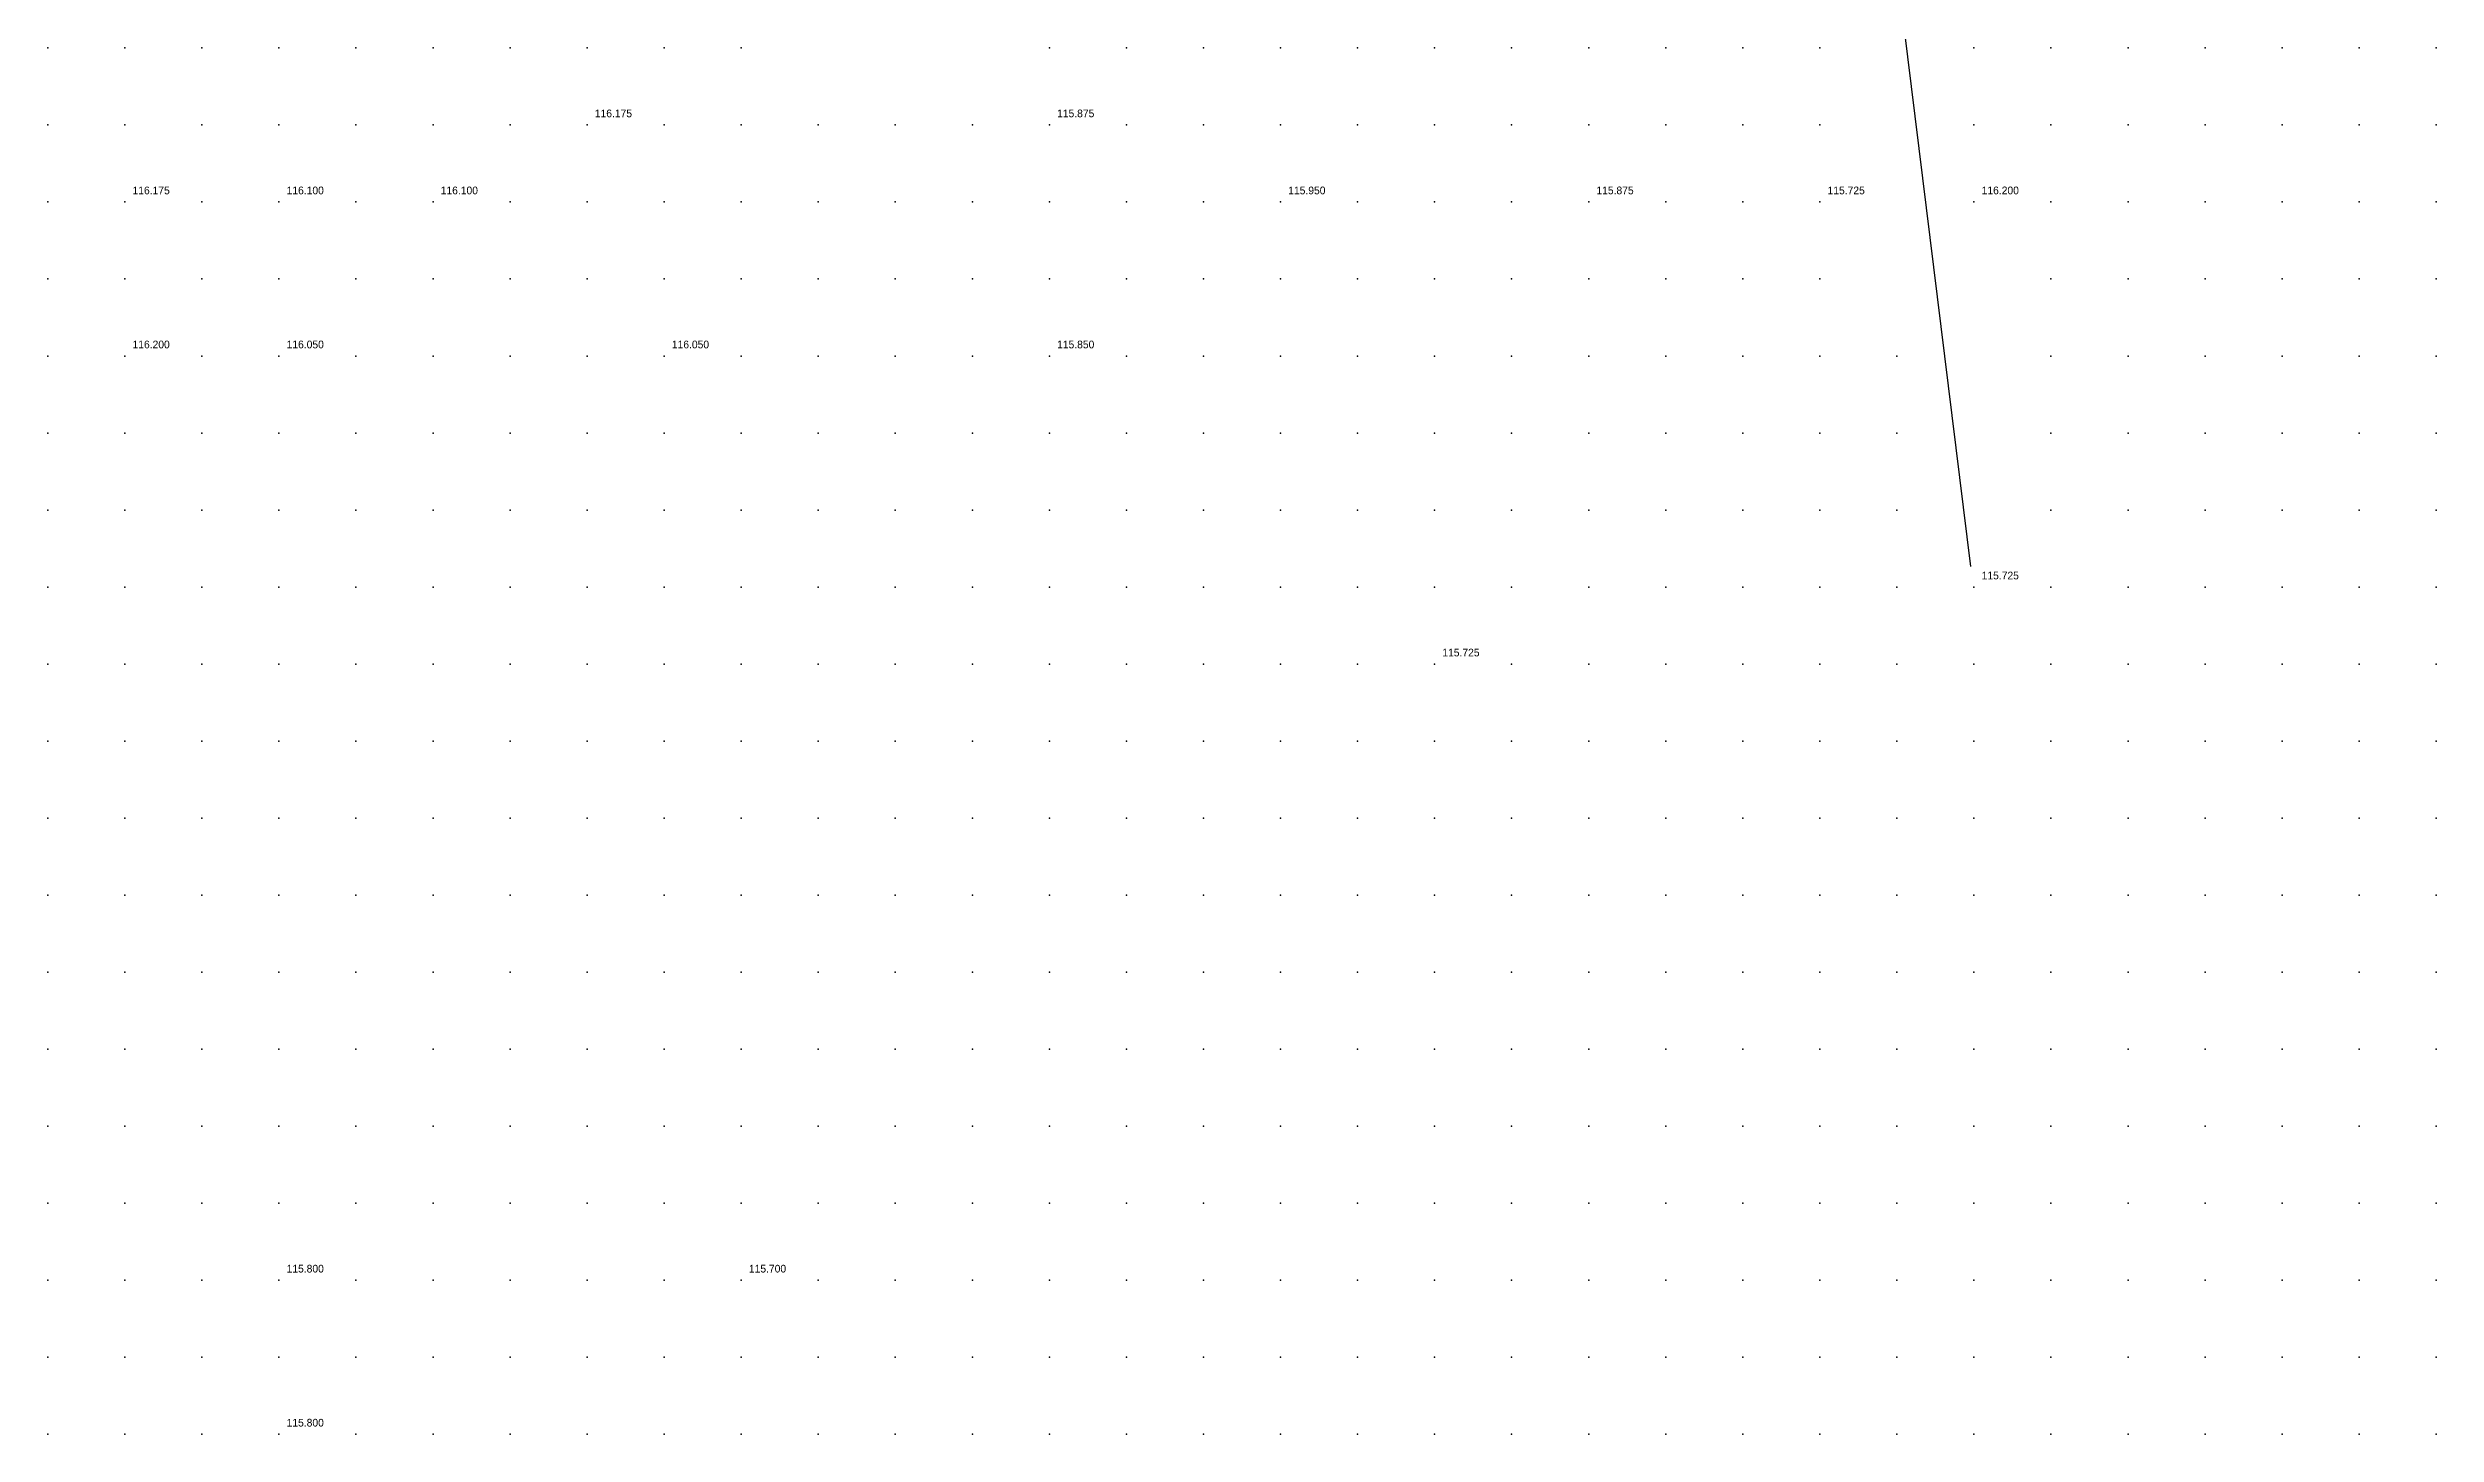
# Model space of a CAD drawing. Header units: metres. Extents: x 287878 to 288137, y 62805 to 63074.
# Drawn here: x 288105 to 288136, y 62884 to 62902 of the extents above; entities that cross this region are included whole.
import ezdxf

# ---------------------------------------------------------------- set-up
doc = ezdxf.new("R2010")
doc.units = ezdxf.units.M
for name, color, linetype in [('BARRIERS', 1, 'Continuous'), ('SURVEY_INTERP', 8, 'Continuous'), ('SURVEY_REAL', 3, 'Continuous')]:
    doc.layers.add(name, color=color, linetype=linetype)

msp = doc.modelspace()

# ---------------------------------------------------------------- linework, layer by layer
at = {"layer": 'BARRIERS'}
msp.add_line((288128.724, 62905.25), (288129.957, 62895.266), dxfattribs=at)
at = {"layer": 'SURVEY_INTERP'}
for p in [(288105, 62902, 116.326), (288106, 62902, 116.303), (288107, 62902, 116.282), (288108, 62902, 116.264), (288109, 62902, 116.253), (288110, 62902, 116.243), (288111, 62902, 116.23), (288112, 62902, 116.214), (288113, 62902, 116.222), (288119, 62902, 115.973), (288120, 62902, 116.051), (288121, 62902, 116.081), (288122, 62902, 116.099), (288123, 62902, 116.105), (288124, 62902, 116.09), (288125, 62902, 116.072), (288126, 62902, 116.067), (288127, 62902, 116.058), (288128, 62902, 116.055), (288130, 62902, 116.146), (288131, 62902, 116.18), (288132, 62902, 116.208), (288133, 62902, 116.233), (288134, 62902, 116.255), (288135, 62902, 116.273), (288136, 62902, 116.287), (288105, 62901, 116.274), (288106, 62901, 116.238), (288107, 62901, 116.221), (288108, 62901, 116.187), (288109, 62901, 116.19), (288110, 62901, 116.176), (288111, 62901, 116.19), (288113, 62901, 116.194), (288114, 62901, 116.189), (288115, 62901, 116.154), (288116, 62901, 116.083), (288117, 62901, 115.975), (288119, 62901, 115.963), (288120, 62901, 116.018), (288121, 62901, 116.014), (288122, 62901, 116.043), (288123, 62901, 116.057), (288124, 62901, 116.014), (288125, 62901, 115.965), (288126, 62901, 115.985), (288127, 62901, 115.952), (288128, 62901, 115.901), (288130, 62901, 116.145), (288131, 62901, 116.164), (288132, 62901, 116.181), (288133, 62901, 116.204), (288134, 62901, 116.224), (288135, 62901, 116.242), (288136, 62901, 116.256), (288105, 62900, 116.243), (288107, 62900, 116.183), (288109, 62900, 116.15), (288111, 62900, 116.163), (288112, 62900, 116.18), (288113, 62900, 116.176), (288114, 62900, 116.165), (288115, 62900, 116.137), (288116, 62900, 116.083), (288117, 62900, 116.011), (288118, 62900, 115.965), (288119, 62900, 115.991), (288120, 62900, 115.998), (288122, 62900, 116.006), (288123, 62900, 116.029), (288124, 62900, 115.962), (288126, 62900, 115.938), (288127, 62900, 115.878), (288131, 62900, 116.166), (288132, 62900, 116.164), (288133, 62900, 116.18), (288134, 62900, 116.197), (288135, 62900, 116.213), (288136, 62900, 116.226), (288105, 62899, 116.241), (288106, 62899, 116.209), (288107, 62899, 116.18), (288108, 62899, 116.139), (288109, 62899, 116.152), (288110, 62899, 116.153), (288111, 62899, 116.164), (288112, 62899, 116.151), (288113, 62899, 116.12), (288114, 62899, 116.129), (288115, 62899, 116.121), (288116, 62899, 116.075), (288117, 62899, 116.004), (288118, 62899, 115.954), (288119, 62899, 115.985), (288120, 62899, 116.007), (288121, 62899, 115.999), (288122, 62899, 116.019), (288123, 62899, 116.025), (288124, 62899, 115.988), (288125, 62899, 115.947), (288126, 62899, 115.962), (288127, 62899, 115.931), (288128, 62899, 115.886), (288131, 62899, 116.142), (288132, 62899, 116.146), (288133, 62899, 116.158), (288134, 62899, 116.172), (288135, 62899, 116.185), (288136, 62899, 116.196), (288105, 62898, 116.231), (288107, 62898, 116.165), (288109, 62898, 116.134), (288110, 62898, 116.167), (288111, 62898, 116.163), (288112, 62898, 116.117), (288114, 62898, 116.099), (288115, 62898, 116.108), (288116, 62898, 116.063), (288117, 62898, 115.961), (288119, 62898, 115.947), (288120, 62898, 116.01), (288121, 62898, 116.023), (288122, 62898, 116.027), (288123, 62898, 116.025), (288124, 62898, 116.012), (288125, 62898, 116.001), (288126, 62898, 115.998), (288127, 62898, 115.992), (288128, 62898, 115.995), (288129, 62898, 116.037), (288131, 62898, 116.111), (288132, 62898, 116.124), (288133, 62898, 116.135), (288134, 62898, 116.146), (288135, 62898, 116.156), (288136, 62898, 116.166), (288105, 62897, 116.234), (288106, 62897, 116.211), (288107, 62897, 116.18), (288108, 62897, 116.138), (288109, 62897, 116.155), (288110, 62897, 116.17), (288111, 62897, 116.161), (288112, 62897, 116.13), (288113, 62897, 116.1), (288114, 62897, 116.108), (288115, 62897, 116.102), (288116, 62897, 116.066), (288117, 62897, 115.999), (288118, 62897, 115.946), (288119, 62897, 115.979), (288120, 62897, 116.012), (288121, 62897, 116.018), (288122, 62897, 116.012), (288123, 62897, 116.005), (288124, 62897, 116.003), (288125, 62897, 116.006), (288126, 62897, 116.01), (288127, 62897, 116.015), (288128, 62897, 116.025), (288129, 62897, 116.045), (288131, 62897, 116.087), (288132, 62897, 116.1), (288133, 62897, 116.11), (288134, 62897, 116.118), (288135, 62897, 116.127), (288136, 62897, 116.134), (288105, 62896, 116.233), (288106, 62896, 116.216), (288107, 62896, 116.197), (288108, 62896, 116.18), (288109, 62896, 116.174), (288110, 62896, 116.17), (288111, 62896, 116.159), (288112, 62896, 116.142), (288113, 62896, 116.125), (288114, 62896, 116.114), (288115, 62896, 116.099), (288116, 62896, 116.072), (288117, 62896, 116.039), (288118, 62896, 116.015), (288119, 62896, 116.011), (288120, 62896, 116.009), (288121, 62896, 115.993), (288122, 62896, 115.966), (288123, 62896, 115.946), (288124, 62896, 115.957), (288125, 62896, 115.98), (288126, 62896, 115.998), (288127, 62896, 116.011), (288128, 62896, 116.023), (288129, 62896, 116.037), (288131, 62896, 116.063), (288132, 62896, 116.073), (288133, 62896, 116.081), (288134, 62896, 116.088), (288135, 62896, 116.095), (288136, 62896, 116.101), (288105, 62895, 116.22), (288106, 62895, 116.209), (288107, 62895, 116.195), (288108, 62895, 116.182), (288109, 62895, 116.171), (288110, 62895, 116.16), (288111, 62895, 116.148), (288112, 62895, 116.134), (288113, 62895, 116.119), (288114, 62895, 116.105), (288115, 62895, 116.088), (288116, 62895, 116.068), (288117, 62895, 116.046), (288118, 62895, 116.028), (288119, 62895, 116.012), (288120, 62895, 115.992), (288121, 62895, 115.953), (288122, 62895, 115.882), (288123, 62895, 115.825), (288124, 62895, 115.873), (288125, 62895, 115.936), (288126, 62895, 115.972), (288127, 62895, 115.992), (288128, 62895, 116.005), (288129, 62895, 116.016), (288131, 62895, 116.035), (288132, 62895, 116.042), (288133, 62895, 116.049), (288134, 62895, 116.054), (288135, 62895, 116.06), (288136, 62895, 116.066), (288105, 62894, 116.199), (288106, 62894, 116.19), (288107, 62894, 116.178), (288108, 62894, 116.166), (288109, 62894, 116.153), (288110, 62894, 116.14), (288111, 62894, 116.127), (288112, 62894, 116.113), (288113, 62894, 116.099), (288114, 62894, 116.083), (288115, 62894, 116.067), (288116, 62894, 116.05), (288117, 62894, 116.033), (288118, 62894, 116.015), (288119, 62894, 115.997), (288120, 62894, 115.97), (288121, 62894, 115.919), (288122, 62894, 115.817), (288124, 62894, 115.81), (288125, 62894, 115.9), (288126, 62894, 115.944), (288127, 62894, 115.965), (288128, 62894, 115.978), (288129, 62894, 115.987), (288130, 62894, 115.995), (288131, 62894, 116.001), (288132, 62894, 116.007), (288133, 62894, 116.012), (288134, 62894, 116.017), (288135, 62894, 116.023), (288136, 62894, 116.028), (288105, 62893, 116.172), (288106, 62893, 116.163), (288107, 62893, 116.151), (288108, 62893, 116.138), (288109, 62893, 116.125), (288110, 62893, 116.111), (288111, 62893, 116.097), (288112, 62893, 116.083), (288113, 62893, 116.068), (288114, 62893, 116.053), (288115, 62893, 116.038), (288116, 62893, 116.022), (288117, 62893, 116.007), (288118, 62893, 115.99), (288119, 62893, 115.972), (288120, 62893, 115.947), (288121, 62893, 115.908), (288122, 62893, 115.846), (288123, 62893, 115.8), (288124, 62893, 115.837), (288125, 62893, 115.889), (288126, 62893, 115.919), (288127, 62893, 115.935), (288128, 62893, 115.945), (288129, 62893, 115.952), (288130, 62893, 115.958), (288131, 62893, 115.963), (288132, 62893, 115.968), (288133, 62893, 115.972), (288134, 62893, 115.977), (288135, 62893, 115.982), (288136, 62893, 115.988), (288105, 62892, 116.14), (288106, 62892, 116.129), (288107, 62892, 116.115), (288108, 62892, 116.102), (288109, 62892, 116.088), (288110, 62892, 116.074), (288111, 62892, 116.059), (288112, 62892, 116.045), (288113, 62892, 116.03), (288114, 62892, 116.015), (288115, 62892, 116), (288116, 62892, 115.986), (288117, 62892, 115.971), (288118, 62892, 115.957), (288119, 62892, 115.941), (288120, 62892, 115.922), (288121, 62892, 115.899), (288122, 62892, 115.873), (288123, 62892, 115.857), (288124, 62892, 115.863), (288125, 62892, 115.88), (288126, 62892, 115.893), (288127, 62892, 115.902), (288128, 62892, 115.908), (288129, 62892, 115.912), (288130, 62892, 115.916), (288131, 62892, 115.92), (288132, 62892, 115.924), (288133, 62892, 115.928), (288134, 62892, 115.933), (288135, 62892, 115.938), (288136, 62892, 115.944), (288105, 62891, 116.102), (288106, 62891, 116.088), (288107, 62891, 116.073), (288108, 62891, 116.059), (288109, 62891, 116.045), (288110, 62891, 116.03), (288111, 62891, 116.016), (288112, 62891, 116), (288113, 62891, 115.985), (288114, 62891, 115.97), (288115, 62891, 115.955), (288116, 62891, 115.942), (288117, 62891, 115.929), (288118, 62891, 115.915), (288119, 62891, 115.902), (288120, 62891, 115.888), (288121, 62891, 115.874), (288122, 62891, 115.862), (288123, 62891, 115.854), (288124, 62891, 115.852), (288125, 62891, 115.855), (288126, 62891, 115.859), (288127, 62891, 115.862), (288128, 62891, 115.865), (288129, 62891, 115.867), (288130, 62891, 115.87), (288131, 62891, 115.873), (288132, 62891, 115.876), (288133, 62891, 115.88), (288134, 62891, 115.885), (288135, 62891, 115.891), (288136, 62891, 115.898), (288105, 62890, 116.058), (288106, 62890, 116.042), (288107, 62890, 116.025), (288108, 62890, 116.01), (288109, 62890, 115.996), (288110, 62890, 115.983), (288111, 62890, 115.968), (288112, 62890, 115.951), (288113, 62890, 115.934), (288114, 62890, 115.918), (288115, 62890, 115.904), (288116, 62890, 115.892), (288117, 62890, 115.879), (288118, 62890, 115.867), (288119, 62890, 115.855), (288120, 62890, 115.844), (288121, 62890, 115.834), (288122, 62890, 115.826), (288123, 62890, 115.82), (288124, 62890, 115.817), (288125, 62890, 115.815), (288126, 62890, 115.815), (288127, 62890, 115.815), (288128, 62890, 115.816), (288129, 62890, 115.816), (288130, 62890, 115.818), (288131, 62890, 115.82), (288132, 62890, 115.824), (288133, 62890, 115.828), (288134, 62890, 115.834), (288135, 62890, 115.841), (288136, 62890, 115.849), (288105, 62889, 116.011), (288106, 62889, 115.992), (288107, 62889, 115.973), (288108, 62889, 115.956), (288109, 62889, 115.944), (288110, 62889, 115.933), (288111, 62889, 115.918), (288112, 62889, 115.899), (288113, 62889, 115.878), (288114, 62889, 115.86), (288115, 62889, 115.847), (288116, 62889, 115.837), (288117, 62889, 115.825), (288118, 62889, 115.813), (288119, 62889, 115.801), (288120, 62889, 115.791), (288121, 62889, 115.782), (288122, 62889, 115.775), (288123, 62889, 115.77), (288124, 62889, 115.767), (288125, 62889, 115.764), (288126, 62889, 115.762), (288127, 62889, 115.761), (288128, 62889, 115.76), (288129, 62889, 115.76), (288130, 62889, 115.761), (288131, 62889, 115.763), (288132, 62889, 115.766), (288133, 62889, 115.771), (288134, 62889, 115.778), (288135, 62889, 115.786), (288136, 62889, 115.796), (288105, 62888, 115.963), (288106, 62888, 115.941), (288107, 62888, 115.916), (288108, 62888, 115.898), (288109, 62888, 115.891), (288110, 62888, 115.884), (288111, 62888, 115.869), (288112, 62888, 115.846), (288113, 62888, 115.818), (288114, 62888, 115.796), (288115, 62888, 115.787), (288116, 62888, 115.78), (288117, 62888, 115.768), (288118, 62888, 115.754), (288119, 62888, 115.741), (288120, 62888, 115.729), (288121, 62888, 115.72), (288122, 62888, 115.714), (288123, 62888, 115.71), (288124, 62888, 115.707), (288125, 62888, 115.705), (288126, 62888, 115.703), (288127, 62888, 115.702), (288128, 62888, 115.7), (288129, 62888, 115.699), (288130, 62888, 115.698), (288131, 62888, 115.699), (288132, 62888, 115.702), (288133, 62888, 115.708), (288134, 62888, 115.717), (288135, 62888, 115.728), (288136, 62888, 115.74), (288105, 62887, 115.918), (288106, 62887, 115.894), (288107, 62887, 115.861), (288108, 62887, 115.836), (288109, 62887, 115.842), (288110, 62887, 115.842), (288111, 62887, 115.827), (288112, 62887, 115.798), (288113, 62887, 115.758), (288114, 62887, 115.73), (288115, 62887, 115.732), (288116, 62887, 115.726), (288117, 62887, 115.709), (288118, 62887, 115.69), (288119, 62887, 115.673), (288120, 62887, 115.66), (288121, 62887, 115.651), (288122, 62887, 115.645), (288123, 62887, 115.643), (288124, 62887, 115.642), (288125, 62887, 115.641), (288126, 62887, 115.64), (288127, 62887, 115.637), (288128, 62887, 115.635), (288129, 62887, 115.632), (288130, 62887, 115.63), (288131, 62887, 115.629), (288132, 62887, 115.631), (288133, 62887, 115.638), (288134, 62887, 115.649), (288135, 62887, 115.663), (288136, 62887, 115.68), (288105, 62886, 115.878), (288106, 62886, 115.858), (288107, 62886, 115.827), (288109, 62886, 115.813), (288110, 62886, 115.81), (288111, 62886, 115.791), (288112, 62886, 115.761), (288113, 62886, 115.722), (288115, 62886, 115.7), (288116, 62886, 115.677), (288117, 62886, 115.647), (288118, 62886, 115.619), (288119, 62886, 115.597), (288120, 62886, 115.582), (288121, 62886, 115.573), (288122, 62886, 115.57), (288123, 62886, 115.571), (288124, 62886, 115.574), (288125, 62886, 115.575), (288126, 62886, 115.573), (288127, 62886, 115.569), (288128, 62886, 115.566), (288129, 62886, 115.561), (288130, 62886, 115.555), (288131, 62886, 115.55), (288132, 62886, 115.55), (288133, 62886, 115.557), (288134, 62886, 115.572), (288135, 62886, 115.593), (288136, 62886, 115.616), (288105, 62885, 115.842), (288106, 62885, 115.832), (288107, 62885, 115.814), (288108, 62885, 115.804), (288109, 62885, 115.799), (288110, 62885, 115.784), (288111, 62885, 115.76), (288112, 62885, 115.73), (288113, 62885, 115.704), (288114, 62885, 115.69), (288115, 62885, 115.664), (288116, 62885, 115.619), (288117, 62885, 115.572), (288118, 62885, 115.536), (288119, 62885, 115.512), (288120, 62885, 115.495), (288121, 62885, 115.486), (288122, 62885, 115.487), (288123, 62885, 115.496), (288124, 62885, 115.505), (288125, 62885, 115.508), (288126, 62885, 115.505), (288127, 62885, 115.5), (288128, 62885, 115.495), (288129, 62885, 115.487), (288130, 62885, 115.473), (288131, 62885, 115.457), (288132, 62885, 115.45), (288133, 62885, 115.459), (288134, 62885, 115.483), (288135, 62885, 115.515), (288136, 62885, 115.547), (288105, 62884, 115.816), (288106, 62884, 115.81), (288107, 62884, 115.799), (288109, 62884, 115.786), (288110, 62884, 115.759), (288111, 62884, 115.727), (288112, 62884, 115.694), (288113, 62884, 115.665), (288114, 62884, 115.637), (288115, 62884, 115.597), (288116, 62884, 115.541), (288117, 62884, 115.479), (288118, 62884, 115.433), (288119, 62884, 115.417), (288120, 62884, 115.401), (288121, 62884, 115.387), (288122, 62884, 115.396), (288123, 62884, 115.419), (288124, 62884, 115.439), (288125, 62884, 115.447), (288126, 62884, 115.441), (288127, 62884, 115.431), (288128, 62884, 115.426), (288129, 62884, 115.414), (288130, 62884, 115.382), (288131, 62884, 115.341), (288132, 62884, 115.317), (288133, 62884, 115.332), (288134, 62884, 115.376), (288135, 62884, 115.428), (288136, 62884, 115.475)]:
    msp.add_point(p, dxfattribs=at)
at = {"layer": 'SURVEY_REAL'}
for p in [(288114, 62902, 116.025), (288118, 62902, 115.875), (288112, 62901, 116.175), (288118, 62901, 115.875), (288106, 62900, 116.175), (288108, 62900, 116.1), (288110, 62900, 116.1), (288121, 62900, 115.95), (288125, 62900, 115.875), (288128, 62900, 115.725), (288130, 62900, 116.2), (288106, 62898, 116.2), (288108, 62898, 116.05), (288113, 62898, 116.05), (288118, 62898, 115.85), (288130, 62895, 115.725), (288123, 62894, 115.725), (288108, 62886, 115.8), (288114, 62886, 115.7), (288108, 62884, 115.8)]:
    msp.add_point(p, dxfattribs=at)

# ---------------------------------------------------------------- texts
for s, p in [('116.175', (288112.1, 62901.1, 116.175)), ('115.875', (288118.1, 62901.1, 115.875)), ('116.175', (288106.1, 62900.1, 116.175)), ('116.100', (288108.1, 62900.1, 116.1)), ('116.100', (288110.1, 62900.1, 116.1)), ('115.950', (288121.1, 62900.1, 115.95)), ('115.875', (288125.1, 62900.1, 115.875)), ('115.725', (288128.1, 62900.1, 115.725)), ('116.200', (288130.1, 62900.1, 116.2)), ('116.200', (288106.1, 62898.1, 116.2)), ('116.050', (288108.1, 62898.1, 116.05)), ('116.050', (288113.1, 62898.1, 116.05)), ('115.850', (288118.1, 62898.1, 115.85)), ('115.725', (288130.1, 62895.1, 115.725)), ('115.725', (288123.1, 62894.1, 115.725)), ('115.800', (288108.1, 62886.1, 115.8)), ('115.700', (288114.1, 62886.1, 115.7)), ('115.800', (288108.1, 62884.1, 115.8))]:
    msp.add_text(s, height=0.1, dxfattribs=at).set_placement(p)

doc.saveas('drawing.dxf')
